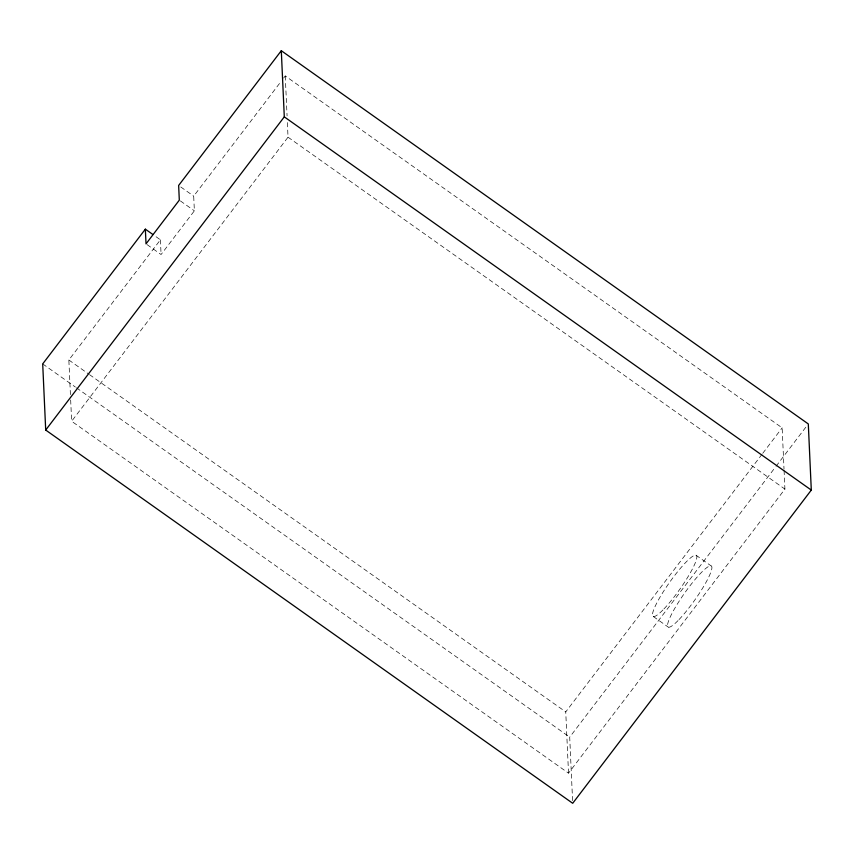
<?xml version="1.0" encoding="UTF-8"?>
<svg xmlns="http://www.w3.org/2000/svg" width="854" height="854" viewBox="0 0 854 854"><rect width="100%" height="100%" fill="white"/><g stroke="black" fill="none" stroke-linecap="round" stroke-linejoin="round"><path stroke-width="0.64" stroke-dasharray="4.27 3.2" d="M70.423 394.623L68.854 360.004L160.413 239.825L155.033 236.014M147.091 244.618L161.075 254.524L194.37 210.821L193.698 196.121L280.432 82.272M283.645 78.056L285.257 75.942L782.147 427.854L784.015 469.124M784.079 470.458L784.922 489.096L568.518 773.158L71.64 421.246L288.033 137.195L287.307 121.215M568.518 773.158L565.743 711.905L761.96 454.349M762.761 453.293L782.147 427.854M572.586 800.636L569.703 737.141L775.251 467.33M776.051 466.273L806.688 426.061M288.033 137.195L784.922 489.096M180.792 186.983L193.698 196.121M695.989 555.185L711.051 565.85M180.386 200.925L194.37 210.821M653.342 616.535L668.404 627.199M68.854 360.004L88.421 373.871M89.51 374.639L565.743 711.905M42.7 363.911L75.365 387.043M76.454 387.812L569.703 737.141M285.257 75.942L287.072 115.888M160.413 239.825L161.075 254.524M70.668 399.95L71.64 421.246M679.015 619.577A37.416 6.159 -54.7 0 0 711.916 567.387A37.416 6.159 -54.7 0 0 678.247 602.604A37.416 6.159 -54.7 0 0 679.015 619.577M663.953 608.913A37.416 6.159 -54.7 0 0 696.864 556.723A37.416 6.159 -54.7 0 0 663.184 591.939A37.416 6.159 -54.7 0 0 663.953 608.913"/><path stroke-width="1.28" d="M145.351 229.16L42.7 363.911L45.7 430.053L572.703 803.283L811.3 490.089L808.3 423.947L281.297 50.717L178.646 185.457L179.308 200.156L146.023 243.86L145.351 229.16L152.877 234.498M45.7 430.053L284.297 116.859L281.297 50.717M284.297 116.859L811.3 490.089"/></g></svg>
